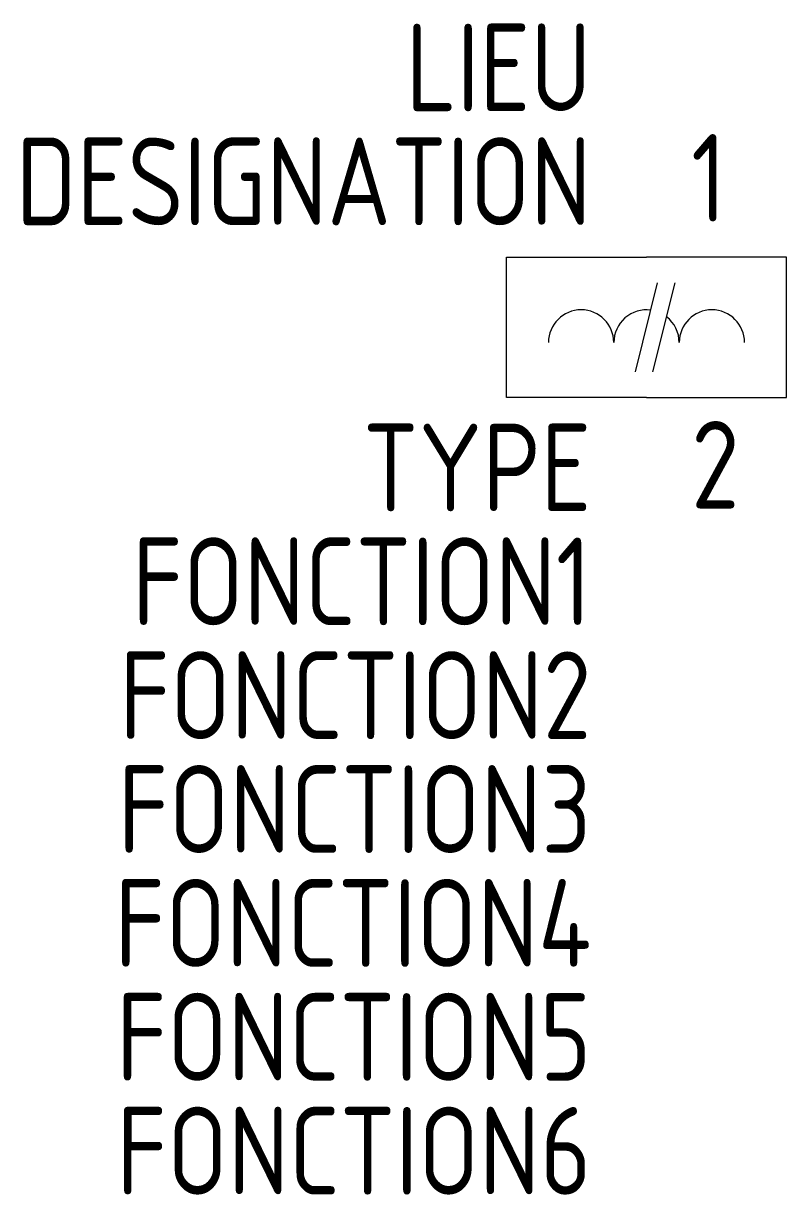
# Model space of a CAD drawing. Header units: millimetres. Extents: x -17.8 to 4, y -26.7 to 6.7.
import ezdxf
from ezdxf.enums import TextEntityAlignment as Align

# ---------------------------------------------------------------- set-up
doc = ezdxf.new("R2010")
doc.units = ezdxf.units.MM
for name, color, linetype in [('SYMB_FIL', 3, 'Continuous'), ('SYMB_TXT_CONTACT', 2, 'Continuous'), ('SYMB_TXT_NOM', 3, 'Continuous')]:
    doc.layers.add(name, color=color, linetype=linetype)
doc.styles.add('NET2_5', font='isocp.shx', dxfattribs={"width": 0.9, "height": 2.5})

msp = doc.modelspace()

# ---------------------------------------------------------------- linework, layer by layer
at = {"layer": 'SYMB_FIL'}
for p, q in [((-0.318, -3.272), (0.318, -0.728)), ((0.182, -3.272), (0.818, -0.728))]:
    msp.add_line(p, q, dxfattribs=at)
for points in [[(0, -4), (-4, -4), (-4, 0), (0, 0)], [(0, -4), (4, -4), (4, 0), (0, 0)]]:
    msp.add_lwpolyline(points, dxfattribs=at)
for centre, start, end in [((-1.867, -2.433), 0, 180), ((0, -2.433), 82.4293, 180), ((1.867, -2.433), 0, 180), ((0, -2.433), 0, 51.9401)]:
    msp.add_arc(centre, 0.933, start, end, dxfattribs=at)

# ---------------------------------------------------------------- texts
at = {"layer": 'SYMB_TXT_CONTACT', "style": 'NET2_5', "width": 0.9, "flags": 8}
for tag, p in [('1', (1.275, 1.016)), ('2', (1.275, -7.173))]:
    msp.add_attdef(tag, p, '', height=2.5, dxfattribs=at)
at = {"layer": 'SYMB_TXT_NOM', "style": 'NET2_5', "width": 0.9, "flags": 8}
for tag, text, p in [('LIEU', '', (-1.575, 4.166)), ('DESIGNATION', 'K?', (-1.575, 0.916)), ('TYPE', '', (-1.575, -7.25)), ('FONCTION1', '', (-1.575, -10.5)), ('FONCTION2', '', (-1.575, -13.75)), ('FONCTION3', '', (-1.575, -17)), ('FONCTION4', '', (-1.575, -20.25)), ('FONCTION5', '', (-1.575, -23.5)), ('FONCTION6', '', (-1.575, -26.75))]:
    msp.add_attdef(tag, text=text, height=2.5, dxfattribs=at).set_placement(p, align=Align.RIGHT)

doc.saveas('drawing.dxf')
